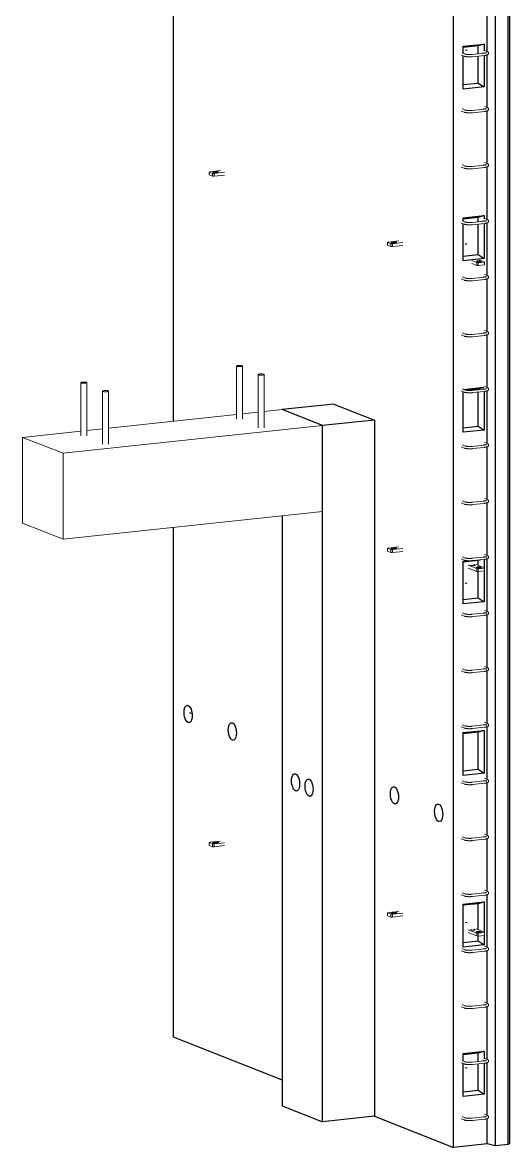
# Model space of a CAD drawing. Header units: millimetres. Extents: x 10540 to 36175, y -3467 to 18539.
# Drawn here: x 29946 to 31611, y -3467 to 384 of the extents above; entities that cross this region are included whole.
import ezdxf

# ---------------------------------------------------------------- set-up
doc = ezdxf.new("R2010")
doc.units = ezdxf.units.MM
for name, color, linetype, lineweight in [('A-GENM', 13, 'Continuous', 18), ('A-WALL', 113, 'Continuous', 25), ('S-BEAM', 12, 'Continuous', 18), ('S-RBAR', 171, 'Continuous', 18)]:
    doc.layers.add(name, color=color, linetype=linetype, lineweight=lineweight)

# ---------------------------------------------------------------- blocks, each defined once
blk = doc.blocks.new('Rebar Bar - Part 1627387233-431004-3D Ortho')
at = {"layer": 'S-RBAR'}
for p, q in [((18680.8, -878), (18680.8, -1060)), ((18700.8, -1060), (18700.8, -878))]:
    blk.add_line(p, q, dxfattribs=at)
for points in [[(18699.7, -877.1, 0), (18698.2, -876.6, 0), (18696.2, -876.3, 0), (18693.8, -876, 0), (18691.3, -876, 0), (18688.7, -876, 0), (18686.2, -876.2, 0), (18684.1, -876.5, 0), (18682.4, -876.9, 0), (18681.3, -877.4, 0), (18680.9, -877.9, 0), (18681.1, -878.4, 0), (18682, -879, 0)], [(18682, -879, 0), (18683.5, -879.4, 0), (18685.5, -879.7, 0), (18687.8, -880, 0), (18690.4, -880.1, 0), (18693, -880, 0), (18695.5, -879.8, 0), (18697.6, -879.5, 0), (18699.3, -879.1, 0), (18700.4, -878.6, 0), (18700.8, -878.1, 0), (18700.6, -877.6, 0), (18699.7, -877.1, 0)]]:
    blk.add_polyline3d(points, dxfattribs=at)
blk = doc.blocks.new('Rebar Bar - Part 3213142585-431004-3D Ortho')
at = {"layer": 'S-RBAR'}
for p, q in [((19213.1, -821.1), (19213.1, -1003.1)), ((19233.1, -1003.5), (19233.1, -821.1))]:
    blk.add_line(p, q, dxfattribs=at)
for points in [[(19231.9, -820.1, 0), (19230.5, -819.7, 0), (19228.5, -819.4, 0), (19226.1, -819.1, 0), (19223.5, -819, 0), (19220.9, -819.1, 0), (19218.5, -819.3, 0), (19216.3, -819.6, 0), (19214.6, -820, 0), (19213.5, -820.5, 0), (19213.1, -821, 0), (19213.3, -821.5, 0), (19214.2, -822, 0)], [(19214.2, -822, 0), (19215.7, -822.5, 0), (19217.7, -822.8, 0), (19220.1, -823, 0), (19222.6, -823.1, 0), (19225.2, -823.1, 0), (19227.7, -822.9, 0), (19229.8, -822.6, 0), (19231.5, -822.2, 0), (19232.6, -821.7, 0), (19233.1, -821.2, 0), (19232.8, -820.6, 0), (19231.9, -820.1, 0)]]:
    blk.add_polyline3d(points, dxfattribs=at)
blk = doc.blocks.new('Rebar Bar - Part 3213142585-V2-3D Ortho')
at = {"layer": 'S-RBAR'}
for p, q in [((19139.2, -791.9), (19139.2, -973.9)), ((19159.2, -973.9), (19159.2, -791.9))]:
    blk.add_line(p, q, dxfattribs=at)
for points in [[(19158.1, -791, 0), (19156.6, -790.5, 0), (19154.6, -790.2, 0), (19152.2, -790, 0), (19149.7, -789.9, 0), (19147.1, -789.9, 0), (19144.6, -790.1, 0), (19142.5, -790.4, 0), (19140.8, -790.8, 0), (19139.7, -791.3, 0), (19139.2, -791.8, 0), (19139.5, -792.4, 0), (19140.3, -792.9, 0)], [(19140.3, -792.9, 0), (19141.8, -793.3, 0), (19143.8, -793.7, 0), (19146.2, -793.9, 0), (19148.8, -794, 0), (19151.4, -793.9, 0), (19153.8, -793.7, 0), (19156, -793.4, 0), (19157.6, -793, 0), (19158.8, -792.5, 0), (19159.2, -792, 0), (19159, -791.5, 0), (19158.1, -791, 0)]]:
    blk.add_polyline3d(points, dxfattribs=at)
blk = doc.blocks.new('RR spread anchor face based - RR-SA-2_5-200-1726821-3D Ortho')
at = {"layer": 'A-GENM'}
for p, q in [((19048.5, -2422), (19045.2, -2422.9)), ((19045.2, -2422.9), (19056.7, -2427.5)), ((19045.2, -2422.9), (19045.2, -2432.7)), ((19084, -2418.2), (19048.5, -2422)), ((19061.5, -2422.5), (19066.8, -2421.9)), ((19062.3, -2427.5), (19097.8, -2423.7)), ((19073.3, -2424.5), (19068, -2425)), ((19056.7, -2437.3), (19045.2, -2432.7)), ((19056.7, -2427.5), (19062.3, -2427.5)), ((19056.7, -2427.5), (19056.7, -2437.3)), ((19062.3, -2437.3), (19056.7, -2437.3)), ((19062.3, -2427.5), (19062.3, -2437.3)), ((19097.8, -2433.5), (19062.3, -2437.3))]:
    blk.add_line(p, q, dxfattribs=at)
for points in [[(19068, -2425, 0), (19066.2, -2425.2, 0), (19064.4, -2425.2, 0), (19062.6, -2425.1, 0), (19061, -2425, 0), (19059.6, -2424.7, 0), (19058.5, -2424.4, 0), (19057.9, -2424.1, 0), (19057.7, -2423.7, 0), (19058, -2423.3, 0), (19058.8, -2423, 0), (19060, -2422.7, 0), (19061.5, -2422.5, 0)], [(19066.8, -2421.9, 0), (19068.5, -2421.8, 0), (19070.4, -2421.7, 0), (19072.1, -2421.8, 0), (19073.8, -2422, 0), (19075.2, -2422.2, 0), (19076.3, -2422.5, 0), (19076.9, -2422.9, 0)], [(19077, -2423.2, 0), (19076.7, -2423.6, 0), (19075.9, -2424, 0), (19074.8, -2424.2, 0), (19073.3, -2424.5, 0)]]:
    blk.add_polyline3d(points, dxfattribs=at)
blk = doc.blocks.new('Rebar Bar - Part 1534017773-431004-3D Ortho')
at = {"layer": 'S-RBAR'}
for p, q in [((19919.4, 1425.7), (19909.7, 1429.5)), ((19906.8, 1422.1), (19916.5, 1418.3))]:
    blk.add_line(p, q, dxfattribs=at)
blk = doc.blocks.new('Rebar Bar - Part 2227165887-431004-3D Ortho')
at = {"layer": 'S-RBAR'}
for points in [[(19919.4, 1425.7, 0), (19919.7, 1425.6, 0), (19920, 1425.5, 0), (19920.3, 1425.4, 0), (19920.7, 1425.3, 0), (19921.1, 1425.2, 0), (19921.6, 1425.1, 0), (19922, 1425, 0), (19922.5, 1424.9, 0), (19923.1, 1424.8, 0), (19923.6, 1424.7, 0), (19924.2, 1424.6, 0), (19924.8, 1424.5, 0), (19925.4, 1424.4, 0), (19926, 1424.3, 0), (19926.7, 1424.2, 0), (19927.4, 1424.2, 0), (19928.1, 1424.1, 0), (19928.8, 1424, 0), (19929.5, 1424, 0), (19930.2, 1423.9, 0), (19930.9, 1423.9, 0), (19931.7, 1423.9, 0), (19932.4, 1423.8, 0), (19933.2, 1423.8, 0), (19933.9, 1423.8, 0), (19934.7, 1423.8, 0), (19935.5, 1423.8, 0), (19936.2, 1423.8, 0), (19937, 1423.8, 0), (19937.8, 1423.8, 0), (19938.5, 1423.8, 0), (19939.3, 1423.9, 0), (19940, 1423.9, 0), (19940.8, 1423.9, 0), (19941.5, 1424, 0), (19942.2, 1424, 0), (19942.9, 1424.1, 0), (19943.6, 1424.1, 0), (19944.3, 1424.2, 0), (19944.5, 1424.2, 0)], [(19916.5, 1418.3, 0), (19917, 1418.1, 0), (19917.5, 1417.9, 0), (19918, 1417.7, 0), (19918.6, 1417.6, 0), (19919.2, 1417.4, 0), (19919.7, 1417.3, 0), (19920.3, 1417.2, 0), (19921, 1417, 0), (19921.6, 1416.9, 0), (19922.3, 1416.8, 0), (19923, 1416.7, 0), (19923.6, 1416.6, 0), (19924.4, 1416.5, 0), (19925.1, 1416.4, 0), (19925.8, 1416.3, 0), (19926.6, 1416.2, 0), (19927.3, 1416.1, 0), (19928.1, 1416.1, 0), (19928.9, 1416, 0), (19929.7, 1416, 0), (19930.5, 1415.9, 0), (19931.3, 1415.9, 0), (19932.1, 1415.8, 0), (19933, 1415.8, 0), (19933.8, 1415.8, 0), (19934.6, 1415.8, 0), (19935.5, 1415.8, 0), (19936.3, 1415.8, 0), (19937.1, 1415.8, 0), (19938, 1415.8, 0), (19938.8, 1415.8, 0), (19939.6, 1415.9, 0), (19940.4, 1415.9, 0), (19941.2, 1415.9, 0), (19942, 1416, 0), (19942.8, 1416, 0), (19943.6, 1416.1, 0), (19944.4, 1416.2, 0), (19945.1, 1416.2, 0), (19945.3, 1416.3, 0)]]:
    blk.add_polyline3d(points, dxfattribs=at)
blk = doc.blocks.new('Rebar Bar - Part 3241041724-431004-3D Ortho')
at = {"layer": 'S-RBAR'}
for p, q in [((19985.4, 1428.6), (19944.5, 1424.2)), ((19945.3, 1416.3), (19986.3, 1420.6))]:
    blk.add_line(p, q, dxfattribs=at)
blk = doc.blocks.new('Rebar Bar - Part 2227165887-V6-3D Ortho')
at = {"layer": 'S-RBAR'}
for points in [[(19993.5, 1430.4, 0), (19993.5, 1430.4, 0), (19993.4, 1430.3, 0), (19993.3, 1430.2, 0), (19993.1, 1430.2, 0), (19992.8, 1430.1, 0), (19992.6, 1430, 0), (19992.2, 1429.9, 0), (19991.9, 1429.8, 0), (19991.5, 1429.6, 0), (19991.1, 1429.5, 0), (19990.6, 1429.4, 0), (19990.2, 1429.3, 0), (19989.7, 1429.2, 0), (19989.1, 1429.1, 0), (19988.6, 1429, 0), (19988, 1428.9, 0), (19987.4, 1428.8, 0), (19986.8, 1428.8, 0), (19986.1, 1428.7, 0), (19985.5, 1428.6, 0), (19985.4, 1428.6, 0)], [(19995.8, 1433.9, 0), (19996.3, 1433.7, 0), (19996.8, 1433.5, 0), (19997.2, 1433.2, 0), (19997.7, 1433, 0), (19998.2, 1432.7, 0), (19998.6, 1432.3, 0), (19999.1, 1431.9, 0), (19999.5, 1431.4, 0), (19999.9, 1430.8, 0), (20000.3, 1430, 0), (20000.5, 1429.2, 0), (20000.6, 1428.3, 0), (20000.5, 1427.3, 0), (20000.3, 1426.5, 0), (19999.9, 1425.7, 0), (19999.5, 1425.1, 0), (19999.1, 1424.6, 0), (19998.6, 1424.2, 0), (19998.2, 1423.9, 0), (19997.7, 1423.6, 0), (19997.2, 1423.3, 0), (19996.8, 1423.1, 0), (19996.3, 1422.8, 0), (19995.8, 1422.6, 0), (19995.3, 1422.5, 0), (19994.8, 1422.3, 0), (19994.3, 1422.1, 0), (19993.7, 1422, 0), (19993.1, 1421.8, 0), (19992.6, 1421.7, 0), (19991.9, 1421.5, 0), (19991.3, 1421.4, 0), (19990.7, 1421.3, 0), (19990, 1421.2, 0), (19989.3, 1421, 0), (19988.6, 1420.9, 0), (19987.9, 1420.8, 0), (19987.2, 1420.8, 0), (19986.5, 1420.7, 0), (19986.3, 1420.6, 0)], [(19993.5, 1426.2, 0), (19993.4, 1426.2, 0), (19993.3, 1426.3, 0), (19993.1, 1426.4, 0)]]:
    blk.add_polyline3d(points, dxfattribs=at)
blk = doc.blocks.new('Rebar Bar - Part 3098984773-V8-3D Ortho')
at = {"layer": 'S-RBAR'}
for p, q in [((19981.1, 856.2), (19986.9, 853.9)), ((19995.8, 859), (19986.1, 862.9))]:
    blk.add_line(p, q, dxfattribs=at)
blk = doc.blocks.new('Rebar Bar - Part 3098984773-431004-3D Ortho')
at = {"layer": 'S-RBAR'}
for p, q in [((19983.2, 1430.3), (19986.9, 1428.8)), ((19995.8, 1433.9), (19986.1, 1437.7))]:
    blk.add_line(p, q, dxfattribs=at)
blk = doc.blocks.new('Rebar Bar - Part 3098984773-V9-3D Ortho')
at = {"layer": 'S-RBAR'}
for p, q in [((19981.1, -868.4), (19986.9, -870.7)), ((19995.8, -865.6), (19986.1, -861.7))]:
    blk.add_line(p, q, dxfattribs=at)
blk = doc.blocks.new('RR spread anchor face based - RR-SA-2_5-200-2134315-3D Ortho')
at = {"layer": 'A-GENM'}
for p, q in [((19658.1, -2662.7), (19654.8, -2663.6)), ((19654.8, -2663.6), (19666.3, -2668.2)), ((19654.8, -2673.4), (19654.8, -2663.6)), ((19666.3, -2678), (19654.8, -2673.4)), ((19693.5, -2658.9), (19658.1, -2662.7)), ((19666.3, -2668.2), (19671.9, -2668.2)), ((19666.3, -2678), (19666.3, -2668.2)), ((19671.9, -2678), (19666.3, -2678)), ((19671.1, -2663.2), (19676.4, -2662.6)), ((19671.9, -2668.2), (19707.4, -2664.4)), ((19671.9, -2668.2), (19671.9, -2678)), ((19707.4, -2674.2), (19671.9, -2678)), ((19682.9, -2665.1), (19677.5, -2665.7))]:
    blk.add_line(p, q, dxfattribs=at)
for points in [[(19677.5, -2665.7, 0), (19675.8, -2665.8, 0), (19674, -2665.9, 0), (19672.2, -2665.8, 0), (19670.5, -2665.6, 0), (19669.1, -2665.4, 0), (19668.1, -2665.1, 0), (19667.5, -2664.7, 0), (19667.3, -2664.4, 0), (19667.6, -2664, 0), (19668.4, -2663.7, 0), (19669.6, -2663.4, 0), (19671.1, -2663.2, 0)], [(19676.4, -2662.6, 0), (19678.1, -2662.5, 0), (19679.9, -2662.4, 0), (19681.7, -2662.5, 0), (19683.4, -2662.7, 0), (19684.8, -2662.9, 0), (19685.8, -2663.2, 0), (19686.5, -2663.6, 0)], [(19686.6, -2663.9, 0), (19686.3, -2664.3, 0), (19685.5, -2664.6, 0), (19684.4, -2664.9, 0), (19682.9, -2665.1, 0)]]:
    blk.add_polyline3d(points, dxfattribs=at)
blk = doc.blocks.new('RR spread anchor face based - RR-SA-2_5-250-1726823-3D Ortho')
at = {"layer": 'A-GENM'}
for p, q in [((19942.6, -431.1), (19959.9, -438)), ((19959.9, -447.7), (19942.6, -440.9)), ((19962.2, -435.3), (19959.4, -434.2)), ((19959.9, -438), (19964.4, -438.6)), ((19959.9, -447.7), (19959.9, -438)), ((19964.4, -448.4), (19959.9, -447.7)), ((19964.4, -438.6), (19986.6, -436.3)), ((19964.4, -438.6), (19964.4, -448.4)), ((19986.6, -446), (19964.4, -448.4)), ((19986.5, -435.1), (19969.2, -428.3)), ((19971.8, -432.9), (19974.6, -434)), ((19974.6, -434), (19975.2, -434.3)), ((19986.6, -436.3), (19986.5, -435.1)), ((19986.6, -436.3), (19986.6, -446))]:
    blk.add_line(p, q, dxfattribs=at)
for points in [[(19959.4, -434.2, 0), (19958.8, -433.8, 0), (19958.6, -433.5, 0), (19958.9, -433.1, 0), (19959.7, -432.8, 0), (19960.9, -432.5, 0), (19962.4, -432.2, 0), (19964.1, -432.1, 0), (19965.9, -432.1, 0), (19967.7, -432.2, 0), (19969.4, -432.3, 0), (19970.8, -432.6, 0), (19971.8, -432.9, 0)], [(19975.4, -434.7, 0), (19975.1, -435.1, 0), (19974.3, -435.4, 0), (19973.1, -435.7, 0), (19971.6, -435.9, 0), (19969.9, -436, 0), (19968.1, -436.1, 0), (19966.3, -436, 0), (19964.6, -435.8, 0), (19963.2, -435.6, 0), (19962.2, -435.3, 0)]]:
    blk.add_polyline3d(points, dxfattribs=at)
blk = doc.blocks.new('RR spread anchor face based - RR-SA-2_5-250-V11-3D Ortho')
at = {"layer": 'A-GENM'}
for p, q in [((19931.1, -1473.7), (19959.9, -1485.1)), ((19959.9, -1494.9), (19931.1, -1483.5)), ((19938.9, -1473.2), (19938.2, -1472.9)), ((19941.6, -1474.3), (19938.9, -1473.2)), ((19950.2, -1471.6), (19951.3, -1471.9)), ((19951.3, -1471.9), (19954, -1473)), ((19954, -1473), (19954.7, -1473.4)), ((19986.5, -1482.3), (19957.7, -1470.9)), ((19962.2, -1482.4), (19959.4, -1481.4)), ((19959.9, -1485.1), (19964.4, -1485.8)), ((19959.9, -1494.9), (19959.9, -1485.1)), ((19964.4, -1495.6), (19959.9, -1494.9)), ((19964.4, -1485.8), (19986.6, -1483.4)), ((19964.4, -1485.8), (19964.4, -1495.6)), ((19986.6, -1493.2), (19964.4, -1495.6)), ((19971.8, -1480), (19974.6, -1481.1)), ((19974.6, -1481.1), (19975.2, -1481.5)), ((19986.6, -1483.4), (19986.5, -1482.3)), ((19986.6, -1483.4), (19986.6, -1493.2))]:
    blk.add_line(p, q, dxfattribs=at)
for points in [[(19954.8, -1473.7, 0), (19954.5, -1474.1, 0), (19953.7, -1474.4, 0), (19952.6, -1474.7, 0), (19951.1, -1475, 0), (19949.4, -1475.1, 0), (19947.5, -1475.1, 0), (19945.7, -1475, 0), (19944.1, -1474.9, 0), (19942.7, -1474.6, 0), (19941.6, -1474.3, 0)], [(19959.4, -1481.4, 0), (19958.8, -1481, 0), (19958.6, -1480.6, 0), (19958.9, -1480.3, 0), (19959.7, -1479.9, 0), (19960.9, -1479.6, 0), (19962.4, -1479.4, 0), (19964.1, -1479.3, 0), (19965.9, -1479.3, 0), (19967.7, -1479.3, 0), (19969.4, -1479.5, 0), (19970.8, -1479.7, 0), (19971.8, -1480, 0)], [(19975.4, -1481.8, 0), (19975.1, -1482.2, 0), (19974.3, -1482.6, 0), (19973.1, -1482.8, 0), (19971.6, -1483.1, 0), (19969.9, -1483.2, 0), (19968.1, -1483.2, 0), (19966.3, -1483.2, 0), (19964.6, -1483, 0), (19963.2, -1482.8, 0), (19962.2, -1482.4, 0)]]:
    blk.add_polyline3d(points, dxfattribs=at)
blk = doc.blocks.new('Rebar Bar - Part 776176355-431004-3D Ortho')
at = {"layer": 'S-RBAR'}
blk.add_polyline3d([(19920.1, 1284.2, 0), (19921.5, 1284.3, 0), (19922.9, 1284.4, 0), (19924.3, 1284.5, 0), (19925.6, 1284.6, 0), (19927, 1284.7, 0), (19927.3, 1284.8, 0)], dxfattribs=at)
blk = doc.blocks.new('Rebar Bar - Part 776176355-V12-3D Ortho')
at = {"layer": 'S-RBAR'}
for points in [[(18983.4, -1981.4, 0), (18982.6, -1981, 0), (18981.9, -1980.7, 0), (18981.2, -1980.3, 0), (18980.5, -1979.9, 0), (18979.9, -1979.5, 0), (18979.3, -1979, 0), (18978.7, -1978.5, 0), (18978.1, -1977.9, 0)], [(18984.4, -1972.9, 0), (18984.4, -1972.9, 0), (18984.5, -1973, 0), (18984.7, -1973.1, 0), (18985, -1973.3, 0), (18985.4, -1973.5, 0)], [(18984.4, -1975.5, 0), (18984.5, -1975.4, 0), (18984.7, -1975.3, 0)]]:
    blk.add_polyline3d(points, dxfattribs=at)
blk = doc.blocks.new('Rebar Bar - Part 2031897438-431004-3D Ortho')
at = {"layer": 'S-RBAR'}
for p, q in [((18986.1, -1982.4), (18986.9, -1982.7)), ((19137.3, -2042.1), (19138.1, -2042.4))]:
    blk.add_line(p, q, dxfattribs=at)

msp = doc.modelspace()

# ---------------------------------------------------------------- linework, layer by layer
at = {"layer": 'A-WALL'}
for p, q in [((31562.06935, 1486.40636), (31562.06935, -3460.72756)), ((31606.42012, -3455.98481), (31606.42012, 1491.14911)), ((31610.67531, 1484.57483), (31610.67531, -3453.21277)), ((30461.28732, 1182.49508), (30461.28732, -981.01828)), ((31419.41472, -3466.71704), (31419.41472, 883.95437)), ((31534.73266, 284.44462), (31534.73266, 464.57308)), ((31452.67951, 302.24261), (31523.6444, 309.8314)), ((31523.64173, 309.8302), (31503.22982, 303.65179)), ((31523.64644, 309.82936), (31523.64644, 286.3018)), ((31452.67746, 278.15072), (31452.67746, 302.24014)), ((31452.67746, 155.44091), (31452.67746, 269.63177)), ((31503.22982, 303.65179), (31452.67946, 298.24608)), ((31503.22982, 276.50373), (31503.22982, 303.65179)), ((31523.64644, 279.92201), (31523.64644, 278.87125)), ((31523.64644, 270.75782), (31523.64644, 163.03014)), ((31534.73266, 92.82269), (31534.73266, 272.71764)), ((31503.22982, 176.4258), (31503.22982, 268.73562)), ((31452.67768, 171.01989), (31503.22982, 176.4258)), ((31523.6444, 163.02766), (31452.67951, 155.43887)), ((31503.22982, 176.4258), (31523.64173, 163.03097)), ((31534.73266, -98.79923), (31534.73266, 81.32923)), ((31534.73266, -290.42115), (31534.73266, -110.29269)), ((31452.67746, -296.71505), (31452.67746, -284.95677)), ((31452.67746, -431.75599), (31452.67746, -305.234)), ((31503.22982, -283.54511), (31452.67946, -288.95083)), ((31452.67951, -284.95429), (31523.6444, -277.3655)), ((31523.64173, -277.36671), (31503.22982, -283.54511)), ((31503.22982, -298.36204), (31503.22982, -283.54511)), ((31503.22982, -410.77111), (31503.22982, -306.13015)), ((31523.64644, -277.36754), (31523.64644, -288.56397)), ((31523.64644, -294.50559), (31523.64644, -295.99452)), ((31523.64644, -304.10795), (31523.64644, -424.16677)), ((31534.73266, -482.04308), (31534.73266, -301.91462)), ((31452.67768, -416.17701), (31503.22982, -410.77111)), ((31503.22982, -410.77111), (31523.64173, -424.16594)), ((31523.6444, -424.16925), (31452.67951, -431.75803)), ((31534.73266, -673.665), (31534.73266, -493.53654)), ((31534.73266, -865.28692), (31534.73266, -685.15846)), ((31452.67746, -1018.9529), (31452.67746, -880.09977)), ((31453.81463, -872.02981), (31522.82677, -864.64984)), ((31503.22982, -870.74201), (31464.53271, -874.88018)), ((31520.43747, -865.5335), (31503.22982, -870.74201)), ((31503.22982, -873.22781), (31503.22982, -870.74201)), ((31503.22982, -997.96801), (31503.22982, -880.99592)), ((31523.64644, -869.80953), (31523.64644, -870.86029)), ((31523.64644, -878.97372), (31523.64644, -1011.36367)), ((31534.73266, -1056.90885), (31534.73266, -876.78039)), ((31010.62179, -922.27397), (30833.20958, -941.24594)), ((31010.62179, -922.27397), (31149.217, -976.99504)), ((30971.80479, -995.96701), (30833.20958, -941.24594)), ((31149.217, -976.99504), (30971.80479, -995.96701)), ((30971.80479, -3379.00778), (30971.80479, -995.96701)), ((31149.217, -976.99504), (31149.217, -3360.03581)), ((31452.67768, -1003.37392), (31503.22982, -997.96801)), ((31503.22982, -997.96801), (31523.64173, -1011.36284)), ((31523.6444, -1011.36615), (31452.67951, -1018.95494)), ((31534.73266, -1248.47193), (31534.73266, -1068.40231)), ((31534.73266, -1440.15269), (31534.73266, -1260.02423)), ((30833.20958, -1304.33648), (30833.20958, -3324.28671)), ((30461.28732, -1344.10882), (30461.28732, -3088.42292)), ((31503.22982, -1457.93892), (31452.61317, -1463.35172)), ((31452.67746, -1606.1498), (31452.67746, -1459.35058)), ((31452.67951, -1459.3481), (31465.51145, -1457.97589)), ((31512.9853, -1454.98607), (31503.22982, -1457.93892)), ((31503.22982, -1473.5104), (31503.22982, -1457.93892)), ((31523.64644, -1453.83949), (31523.64644, -1481.57143)), ((31534.73266, -1631.77462), (31534.73266, -1451.64615)), ((31503.22982, -1585.16492), (31503.22982, -1495.56591)), ((31523.64644, -1493.41256), (31523.64644, -1598.56058)), ((31452.67768, -1590.57082), (31503.22982, -1585.16492)), ((31523.6444, -1598.56305), (31452.67951, -1606.15184)), ((31503.22982, -1585.16492), (31523.64173, -1598.55974)), ((31534.73266, -1823.39654), (31534.73266, -1643.26808)), ((31534.73266, -2015.01846), (31534.73266, -1834.89)), ((30515.46271, -2012.92008), (30512.26836, -2012.4507)), ((31452.67951, -2046.545), (31523.6444, -2038.95622)), ((31523.64173, -2038.95742), (31503.22982, -2045.13582)), ((31523.64644, -2038.95826), (31523.64644, -2185.75748)), ((31534.73266, -2206.64038), (31534.73266, -2026.51192)), ((30666.65377, -2072.61432), (30663.45942, -2072.14494)), ((31503.22982, -2045.13582), (31452.58567, -2050.55157)), ((31452.67746, -2193.34671), (31452.67746, -2046.54748)), ((31503.22982, -2172.36182), (31503.22982, -2045.13582)), ((31452.67768, -2177.76773), (31503.22982, -2172.36182)), ((31523.6444, -2185.75996), (31452.67951, -2193.34875)), ((31503.22982, -2172.36182), (31523.64173, -2185.75665)), ((31534.73266, -2398.26231), (31534.73266, -2218.13385)), ((30882.56914, -2246.88246), (30879.37479, -2246.41307)), ((30928.83394, -2265.14903), (30925.63958, -2264.67964)), ((31220.63629, -2291.34132), (31217.44193, -2290.87193)), ((31371.82735, -2351.03556), (31368.63299, -2350.56618)), ((31534.73266, -2589.88423), (31534.73266, -2409.75577)), ((31534.73266, -2781.50615), (31534.73266, -2601.37769)), ((31452.67746, -2780.54361), (31452.67746, -2633.74439)), ((31503.22982, -2632.33273), (31452.67946, -2637.73844)), ((31452.67951, -2633.74191), (31523.6444, -2626.15312)), ((31523.64173, -2626.15433), (31503.22982, -2632.33273)), ((31503.22982, -2721.30382), (31503.22982, -2632.33273)), ((31523.64644, -2626.15516), (31523.64644, -2729.36485)), ((31452.67768, -2764.96463), (31503.22982, -2759.55872)), ((31503.22982, -2759.55872), (31503.22982, -2743.87863)), ((31503.22982, -2759.55872), (31523.64173, -2772.95355)), ((31523.64644, -2741.20598), (31523.64644, -2772.95439)), ((31523.6444, -2772.95686), (31452.67951, -2780.54565)), ((31534.73266, -2973.12808), (31534.73266, -2792.99962)), ((31534.73266, -3164.75), (31534.73266, -2984.62154)), ((30461.28732, -3088.42292), (30833.20958, -3235.26769)), ((31452.67746, -3171.0439), (31452.67746, -3145.09502)), ((31503.22982, -3143.68337), (31452.67946, -3149.08908)), ((31452.67951, -3145.09255), (31523.6444, -3137.50376)), ((31523.64173, -3137.50496), (31503.22982, -3143.68337)), ((31503.22982, -3172.69089), (31503.22982, -3143.68337)), ((31523.64644, -3137.5058), (31523.64644, -3162.89282)), ((31452.67746, -3291.89425), (31452.67746, -3179.56285)), ((31503.22982, -3270.90936), (31503.22982, -3180.459)), ((31523.64644, -3169.29606), (31523.64644, -3170.32337)), ((31523.64644, -3178.43679), (31523.64644, -3284.30502)), ((31534.73266, -3356.37192), (31534.73266, -3176.24346)), ((31452.67768, -3276.31527), (31503.22982, -3270.90936)), ((31503.22982, -3270.90936), (31523.64173, -3284.30419)), ((31523.6444, -3284.3075), (31452.67951, -3291.89629)), ((30833.20958, -3324.28671), (30971.80479, -3379.00778)), ((31149.217, -3360.03581), (30971.80479, -3379.00778)), ((31149.217, -3360.03581), (31419.41472, -3466.71704)), ((31534.73266, -3454.38526), (31534.73266, -3367.86539)), ((31534.73266, -3454.38526), (31419.41472, -3466.71704)), ((31562.06935, -3460.72756), (31534.73266, -3454.38526)), ((31606.42012, -3455.98481), (31562.06935, -3460.72756)), ((31610.67531, -3453.21277), (31606.42012, -3455.98481))]:
    msp.add_line(p, q, dxfattribs=at)
for points in [[(30512.26836, -2012.4507, 0), (30508.68383, -2010.03502, 0), (30505.34357, -2005.78313, 0), (30502.47524, -1999.98481, 0), (30500.27428, -1993.03519, 0), (30498.89071, -1985.40789, 0), (30498.41879, -1977.62268, 0), (30498.89071, -1970.21011, 0), (30500.27428, -1963.67535, 0), (30502.47524, -1958.46372, 0), (30505.34357, -1954.93039, 0), (30508.68383, -1953.31615, 0), (30512.26836, -1953.73101, 0)], [(30512.26836, -1953.73101, 0), (30515.85289, -1956.14669, 0), (30519.19314, -1960.39857, 0), (30522.06148, -1966.19689, 0), (30524.26243, -1973.14651, 0), (30525.64601, -1980.77381, 0), (30526.11792, -1988.55903, 0), (30525.64601, -1995.97159, 0), (30524.26243, -2002.50635, 0), (30522.06148, -2007.71798, 0), (30519.19314, -2011.25131, 0), (30515.85289, -2012.86555, 0)], [(30663.45942, -2072.14494, 0), (30659.87489, -2069.72926, 0), (30656.53464, -2065.47738, 0), (30653.6663, -2059.67905, 0), (30651.46534, -2052.72944, 0), (30650.08177, -2045.10213, 0), (30649.60985, -2037.31692, 0), (30650.08177, -2029.90435, 0), (30651.46534, -2023.36959, 0), (30653.6663, -2018.15796, 0), (30656.53464, -2014.62463, 0), (30659.87489, -2013.01039, 0), (30663.45942, -2013.42525, 0)], [(30663.45942, -2013.42525, 0), (30667.04395, -2015.84093, 0), (30670.3842, -2020.09281, 0), (30673.25254, -2025.89113, 0), (30675.45349, -2032.84075, 0), (30676.83707, -2040.46806, 0), (30677.30898, -2048.25327, 0), (30676.83707, -2055.66583, 0), (30675.45349, -2062.20059, 0), (30673.25254, -2067.41222, 0), (30670.3842, -2070.94555, 0), (30667.04395, -2072.55979, 0)], [(30879.37479, -2246.41307, 0), (30875.79026, -2243.99739, 0), (30872.45001, -2239.74551, 0), (30869.58167, -2233.94719, 0), (30867.38071, -2226.99757, 0), (30865.99714, -2219.37027, 0), (30865.52522, -2211.58505, 0), (30865.99714, -2204.17249, 0), (30867.38071, -2197.63773, 0), (30869.58167, -2192.4261, 0), (30872.45001, -2188.89277, 0), (30875.79026, -2187.27853, 0), (30879.37479, -2187.69338, 0)], [(30879.37479, -2187.69338, 0), (30882.95932, -2190.10906, 0), (30886.29957, -2194.36094, 0), (30889.16791, -2200.15927, 0), (30891.36886, -2207.10889, 0), (30892.75244, -2214.73619, 0), (30893.22435, -2222.5214, 0), (30892.75244, -2229.93397, 0), (30891.36886, -2236.46873, 0), (30889.16791, -2241.68036, 0), (30886.29957, -2245.21369, 0), (30882.95932, -2246.82793, 0)], [(30925.63958, -2264.67964, 0), (30922.05505, -2262.26396, 0), (30918.7148, -2258.01208, 0), (30915.84646, -2252.21376, 0), (30913.64551, -2245.26414, 0), (30912.26193, -2237.63683, 0), (30911.79002, -2229.85162, 0), (30912.26193, -2222.43906, 0), (30913.64551, -2215.9043, 0), (30915.84646, -2210.69267, 0), (30918.7148, -2207.15934, 0), (30922.05505, -2205.5451, 0), (30925.63958, -2205.95995, 0)], [(30925.63958, -2205.95995, 0), (30929.22411, -2208.37563, 0), (30932.56436, -2212.62751, 0), (30935.4327, -2218.42584, 0), (30937.63365, -2225.37545, 0), (30939.01723, -2233.00276, 0), (30939.48914, -2240.78797, 0), (30939.01723, -2248.20054, 0), (30937.63365, -2254.7353, 0), (30935.4327, -2259.94693, 0), (30932.56436, -2263.48026, 0), (30929.22411, -2265.0945, 0)], [(31217.44193, -2290.87193, 0), (31213.8574, -2288.45625, 0), (31210.51715, -2284.20437, 0), (31207.64881, -2278.40605, 0), (31205.44786, -2271.45643, 0), (31204.06428, -2263.82912, 0), (31203.59237, -2256.04391, 0), (31204.06428, -2248.63135, 0), (31205.44786, -2242.09659, 0), (31207.64881, -2236.88496, 0), (31210.51715, -2233.35163, 0), (31213.8574, -2231.73739, 0), (31217.44193, -2232.15224, 0)], [(31217.44193, -2232.15224, 0), (31221.02646, -2234.56792, 0), (31224.36671, -2238.8198, 0), (31227.23505, -2244.61813, 0), (31229.436, -2251.56774, 0), (31230.81958, -2259.19505, 0), (31231.29149, -2266.98026, 0), (31230.81958, -2274.39283, 0), (31229.436, -2280.92759, 0), (31227.23505, -2286.13922, 0), (31224.36671, -2289.67255, 0), (31221.02646, -2291.28679, 0)], [(31368.63299, -2350.56618, 0), (31365.04846, -2348.1505, 0), (31361.70821, -2343.89861, 0), (31358.83987, -2338.10029, 0), (31356.63892, -2331.15067, 0), (31355.25534, -2323.52337, 0), (31354.78343, -2315.73816, 0), (31355.25534, -2308.32559, 0), (31356.63892, -2301.79083, 0), (31358.83987, -2296.5792, 0), (31361.70821, -2293.04587, 0), (31365.04846, -2291.43163, 0), (31368.63299, -2291.84649, 0)], [(31368.63299, -2291.84649, 0), (31372.21752, -2294.26217, 0), (31375.55777, -2298.51405, 0), (31378.42611, -2304.31237, 0), (31380.62706, -2311.26199, 0), (31382.01064, -2318.88929, 0), (31382.48255, -2326.67451, 0), (31382.01064, -2334.08707, 0), (31380.62706, -2340.62183, 0), (31378.42611, -2345.83346, 0), (31375.55777, -2349.36679, 0), (31372.21752, -2350.98103, 0)]]:
    msp.add_polyline3d(points, dxfattribs=at)
at = {"layer": 'S-BEAM'}
for p, q in [((30239.73114, -1004.71088), (30678.12258, -957.83052)), ((30698.10344, -955.69382), (30751.98691, -949.93167)), ((30771.96778, -947.79497), (30833.20958, -941.24594)), ((30971.70521, -995.92769), (30833.20958, -941.24594)), ((30971.70521, -995.92769), (30084.64413, -1090.78754)), ((30971.70521, -1289.52614), (30971.70521, -995.92769)), ((29946.14851, -1036.10579), (30145.88593, -1014.74643)), ((29946.14851, -1329.70424), (29946.14851, -1036.10579)), ((29946.14851, -1036.10579), (30084.64413, -1090.78754)), ((30165.8668, -1012.60973), (30219.75027, -1006.84758)), ((30084.64413, -1090.78754), (30084.64413, -1384.38599)), ((30084.64413, -1384.38599), (30971.70521, -1289.52614)), ((30084.64413, -1384.38599), (29946.14851, -1329.70424))]:
    msp.add_line(p, q, dxfattribs=at)

# ---------------------------------------------------------------- block references
at = {"layer": 'A-GENM'}
for name, p in [('RR spread anchor face based - RR-SA-2_5-200-1726821-3D Ortho', (11538.89926, 2294.96124)), ('RR spread anchor face based - RR-SA-2_5-200-2134315-3D Ortho', (11538.89926, 2294.96124)), ('RR spread anchor face based - RR-SA-2_5-250-1726823-3D Ortho', (11538.89926, 0)), ('RR spread anchor face based - RR-SA-2_5-200-2134315-3D Ortho', (11538.89926, 1247.79342)), ('RR spread anchor face based - RR-SA-2_5-250-V11-3D Ortho', (11538.89926, 0)), ('RR spread anchor face based - RR-SA-2_5-200-1726821-3D Ortho', (11538.89926, 0)), ('RR spread anchor face based - RR-SA-2_5-200-2134315-3D Ortho', (11538.89926, 0)), ('RR spread anchor face based - RR-SA-2_5-250-V11-3D Ortho', (11538.89926, -1247.79342))]:
    msp.add_blockref(name, p, dxfattribs=at)
at = {"layer": 'S-RBAR'}
for name, p in [('Rebar Bar - Part 1534017773-431004-3D Ortho', (11538.89926, -1149.73154)), ('Rebar Bar - Part 2227165887-431004-3D Ortho', (11538.89926, -1149.73154)), ('Rebar Bar - Part 776176355-431004-3D Ortho', (11538.89926, -995.30219)), ('Rebar Bar - Part 3241041724-431004-3D Ortho', (11538.89926, -1149.73154)), ('Rebar Bar - Part 3098984773-V8-3D Ortho', (11538.89926, -574.86577)), ('Rebar Bar - Part 2227165887-V6-3D Ortho', (11538.89926, -1149.73154)), ('Rebar Bar - Part 1534017773-431004-3D Ortho', (11538.89926, -1341.35346)), ('Rebar Bar - Part 2227165887-431004-3D Ortho', (11538.89926, -1341.35346)), ('Rebar Bar - Part 3241041724-431004-3D Ortho', (11538.89926, -1341.35346)), ('Rebar Bar - Part 3098984773-431004-3D Ortho', (11538.89926, -1341.35346)), ('Rebar Bar - Part 2227165887-V6-3D Ortho', (11538.89926, -1341.35346)), ('Rebar Bar - Part 1534017773-431004-3D Ortho', (11538.89926, -1532.97539)), ('Rebar Bar - Part 2227165887-431004-3D Ortho', (11538.89926, -1532.97539)), ('Rebar Bar - Part 3241041724-431004-3D Ortho', (11538.89926, -1532.97539)), ('Rebar Bar - Part 3098984773-431004-3D Ortho', (11538.89926, -1532.97539)), ('Rebar Bar - Part 2227165887-V6-3D Ortho', (11538.89926, -1532.97539)), ('Rebar Bar - Part 1534017773-431004-3D Ortho', (11538.89926, -1724.59731)), ('Rebar Bar - Part 2227165887-431004-3D Ortho', (11538.89926, -1724.59731)), ('Rebar Bar - Part 3241041724-431004-3D Ortho', (11538.89926, -1724.59731)), ('Rebar Bar - Part 3098984773-V8-3D Ortho', (11538.89926, -1149.73154)), ('Rebar Bar - Part 2227165887-V6-3D Ortho', (11538.89926, -1724.59731)), ('Rebar Bar - Part 776176355-431004-3D Ortho', (11538.89926, -1658.83698)), ('Rebar Bar - Part 1534017773-431004-3D Ortho', (11538.89926, -1916.21923)), ('Rebar Bar - Part 2227165887-431004-3D Ortho', (11538.89926, -1916.21923)), ('Rebar Bar - Part 3241041724-431004-3D Ortho', (11538.89926, -1916.21923)), ('Rebar Bar - Part 3098984773-431004-3D Ortho', (11538.89926, -1916.21923)), ('Rebar Bar - Part 2227165887-V6-3D Ortho', (11538.89926, -1916.21923)), ('Rebar Bar - Part 1534017773-431004-3D Ortho', (11538.89926, -2107.84115)), ('Rebar Bar - Part 2227165887-431004-3D Ortho', (11538.89926, -2107.84115)), ('Rebar Bar - Part 3241041724-431004-3D Ortho', (11538.89926, -2107.84115)), ('Rebar Bar - Part 3098984773-431004-3D Ortho', (11538.89926, -2107.84115)), ('Rebar Bar - Part 2227165887-V6-3D Ortho', (11538.89926, -2107.84115)), ('Rebar Bar - Part 3213142585-V2-3D Ortho', (11538.89926, 0)), ('Rebar Bar - Part 1627387233-431004-3D Ortho', (11465.03493, 29.1636)), ('Rebar Bar - Part 3213142585-431004-3D Ortho', (11538.89926, 0)), ('Rebar Bar - Part 1627387233-431004-3D Ortho', (11538.89926, 0)), ('Rebar Bar - Part 1534017773-431004-3D Ortho', (11538.89926, -2299.46308)), ('Rebar Bar - Part 2227165887-431004-3D Ortho', (11538.89926, -2299.46308)), ('Rebar Bar - Part 3241041724-431004-3D Ortho', (11538.89926, -2299.46308)), ('Rebar Bar - Part 3098984773-V9-3D Ortho', (11538.89926, 0)), ('Rebar Bar - Part 2227165887-V6-3D Ortho', (11538.89926, -2299.46308)), ('Rebar Bar - Part 1534017773-431004-3D Ortho', (11538.89926, -2491.085)), ('Rebar Bar - Part 2227165887-431004-3D Ortho', (11538.89926, -2491.085)), ('Rebar Bar - Part 3241041724-431004-3D Ortho', (11538.89926, -2491.085)), ('Rebar Bar - Part 3098984773-431004-3D Ortho', (11538.89926, -2491.085)), ('Rebar Bar - Part 2227165887-V6-3D Ortho', (11538.89926, -2491.085)), ('Rebar Bar - Part 1534017773-431004-3D Ortho', (11538.89926, -2682.70692)), ('Rebar Bar - Part 2227165887-431004-3D Ortho', (11538.89926, -2682.70692)), ('Rebar Bar - Part 3241041724-431004-3D Ortho', (11538.89926, -2682.70692)), ('Rebar Bar - Part 3098984773-431004-3D Ortho', (11538.89926, -2682.70692)), ('Rebar Bar - Part 2227165887-V6-3D Ortho', (11538.89926, -2682.70692)), ('Rebar Bar - Part 1534017773-431004-3D Ortho', (11538.89926, -2874.32885)), ('Rebar Bar - Part 2227165887-431004-3D Ortho', (11538.89926, -2874.32885)), ('Rebar Bar - Part 3241041724-431004-3D Ortho', (11538.89926, -2874.32885)), ('Rebar Bar - Part 3098984773-431004-3D Ortho', (11538.89926, -2874.32885)), ('Rebar Bar - Part 2227165887-V6-3D Ortho', (11538.89926, -2874.32885)), ('Rebar Bar - Part 776176355-431004-3D Ortho', (11538.89926, -2820.02287)), ('Rebar Bar - Part 1534017773-431004-3D Ortho', (11538.89926, -3065.95077)), ('Rebar Bar - Part 2227165887-431004-3D Ortho', (11538.89926, -3065.95077)), ('Rebar Bar - Part 3241041724-431004-3D Ortho', (11538.89926, -3065.95077)), ('Rebar Bar - Part 3098984773-431004-3D Ortho', (11538.89926, -3065.95077)), ('Rebar Bar - Part 2227165887-V6-3D Ortho', (11538.89926, -3065.95077)), ('Rebar Bar - Part 1534017773-431004-3D Ortho', (11538.89926, -3257.57269)), ('Rebar Bar - Part 2227165887-431004-3D Ortho', (11538.89926, -3257.57269)), ('Rebar Bar - Part 3241041724-431004-3D Ortho', (11538.89926, -3257.57269)), ('Rebar Bar - Part 3098984773-431004-3D Ortho', (11538.89926, -3257.57269)), ('Rebar Bar - Part 2227165887-V6-3D Ortho', (11538.89926, -3257.57269)), ('Rebar Bar - Part 776176355-V12-3D Ortho', (11538.89926, 0)), ('Rebar Bar - Part 2031897438-431004-3D Ortho', (11538.89926, 0)), ('Rebar Bar - Part 1534017773-431004-3D Ortho', (11538.89926, -3449.19462)), ('Rebar Bar - Part 2227165887-431004-3D Ortho', (11538.89926, -3449.19462)), ('Rebar Bar - Part 3241041724-431004-3D Ortho', (11538.89926, -3449.19462)), ('Rebar Bar - Part 3098984773-431004-3D Ortho', (11538.89926, -3449.19462)), ('Rebar Bar - Part 2227165887-V6-3D Ortho', (11538.89926, -3449.19462)), ('Rebar Bar - Part 1534017773-431004-3D Ortho', (11538.89926, -3640.81654)), ('Rebar Bar - Part 2227165887-431004-3D Ortho', (11538.89926, -3640.81654)), ('Rebar Bar - Part 3241041724-431004-3D Ortho', (11538.89926, -3640.81654)), ('Rebar Bar - Part 3098984773-431004-3D Ortho', (11538.89926, -3640.81654)), ('Rebar Bar - Part 2227165887-V6-3D Ortho', (11538.89926, -3640.81654)), ('Rebar Bar - Part 1534017773-431004-3D Ortho', (11538.89926, -3832.43846)), ('Rebar Bar - Part 2227165887-431004-3D Ortho', (11538.89926, -3832.43846)), ('Rebar Bar - Part 3241041724-431004-3D Ortho', (11538.89926, -3832.43846)), ('Rebar Bar - Part 3098984773-431004-3D Ortho', (11538.89926, -3832.43846)), ('Rebar Bar - Part 2227165887-V6-3D Ortho', (11538.89926, -3832.43846)), ('Rebar Bar - Part 1534017773-431004-3D Ortho', (11538.89926, -4024.06039)), ('Rebar Bar - Part 2227165887-431004-3D Ortho', (11538.89926, -4024.06039)), ('Rebar Bar - Part 3241041724-431004-3D Ortho', (11538.89926, -4024.06039)), ('Rebar Bar - Part 3098984773-431004-3D Ortho', (11538.89926, -4024.06039)), ('Rebar Bar - Part 2227165887-V6-3D Ortho', (11538.89926, -4024.06039)), ('Rebar Bar - Part 776176355-431004-3D Ortho', (11538.89926, -3981.20876)), ('Rebar Bar - Part 1534017773-431004-3D Ortho', (11538.89926, -4215.68231)), ('Rebar Bar - Part 2227165887-431004-3D Ortho', (11538.89926, -4215.68231)), ('Rebar Bar - Part 3241041724-431004-3D Ortho', (11538.89926, -4215.68231)), ('Rebar Bar - Part 3098984773-431004-3D Ortho', (11538.89926, -4215.68231)), ('Rebar Bar - Part 2227165887-V6-3D Ortho', (11538.89926, -4215.68231)), ('Rebar Bar - Part 1534017773-431004-3D Ortho', (11538.89926, -4407.30423)), ('Rebar Bar - Part 2227165887-431004-3D Ortho', (11538.89926, -4407.30423)), ('Rebar Bar - Part 3241041724-431004-3D Ortho', (11538.89926, -4407.30423)), ('Rebar Bar - Part 3098984773-431004-3D Ortho', (11538.89926, -4407.30423)), ('Rebar Bar - Part 2227165887-V6-3D Ortho', (11538.89926, -4407.30423)), ('Rebar Bar - Part 1534017773-431004-3D Ortho', (11538.89926, -4598.92616)), ('Rebar Bar - Part 2227165887-431004-3D Ortho', (11538.89926, -4598.92616)), ('Rebar Bar - Part 776176355-431004-3D Ortho', (11538.89926, -4478.85986)), ('Rebar Bar - Part 3241041724-431004-3D Ortho', (11538.89926, -4598.92616)), ('Rebar Bar - Part 3098984773-V8-3D Ortho', (11538.89926, -4024.06039)), ('Rebar Bar - Part 2227165887-V6-3D Ortho', (11538.89926, -4598.92616)), ('Rebar Bar - Part 1534017773-431004-3D Ortho', (11538.89926, -4790.54808)), ('Rebar Bar - Part 2227165887-431004-3D Ortho', (11538.89926, -4790.54808)), ('Rebar Bar - Part 3241041724-431004-3D Ortho', (11538.89926, -4790.54808)), ('Rebar Bar - Part 3098984773-431004-3D Ortho', (11538.89926, -4790.54808)), ('Rebar Bar - Part 2227165887-V6-3D Ortho', (11538.89926, -4790.54808))]:
    msp.add_blockref(name, p, dxfattribs=at)

doc.saveas('drawing.dxf')
